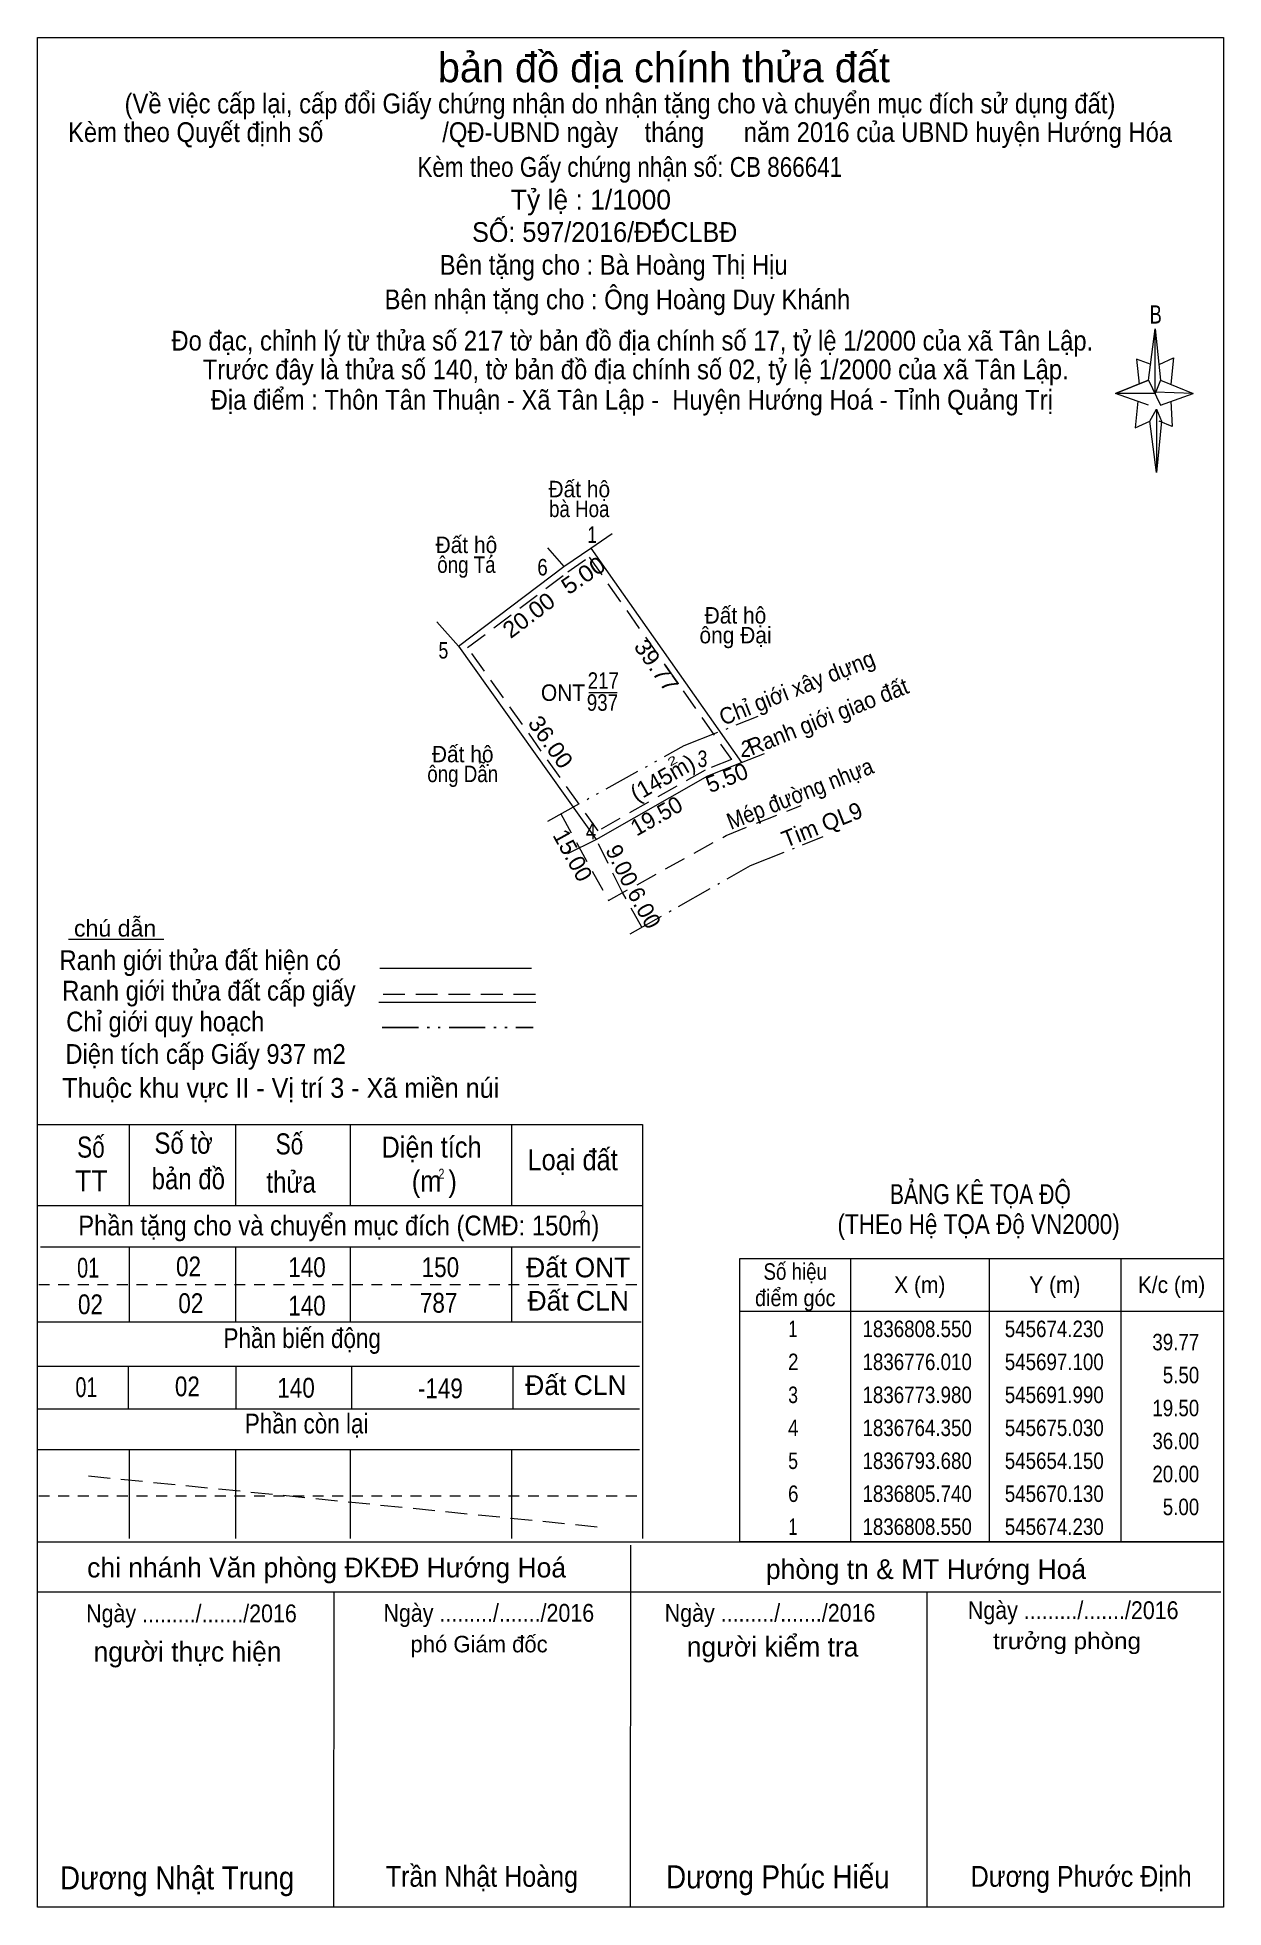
# Model space of a CAD drawing. Header units: metres. Extents: x 545590 to 545770, y 1836602 to 1836886.
import ezdxf
from ezdxf.enums import TextEntityAlignment as Align

# ---------------------------------------------------------------- set-up
doc = ezdxf.new("R2010")
doc.units = ezdxf.units.M
doc.header["$LTSCALE"] = 1.1
for name, pattern in [('DASH_DOUBLE_DOT', [9.2, 5, -1.2, 0.3, -1.2, 0.3, -1.2]), ('DOT_DASHED', [7.7, 5, -1.2, 0.3, -1.2]), ('MEDIUM_DASHED', [4.5, 3, -1.5]), ('SHORT_DASHED', [2.7, 1.5, -1.2])]:
    doc.linetypes.add(name, pattern=pattern)
for name, color, linetype, lineweight in [('17', 7, 'Continuous', 13), ('5', 7, 'Continuous', 13), ('6', 7, 'Continuous', 13), ('63', 7, 'Continuous', 13)]:
    doc.layers.add(name, color=color, linetype=linetype, lineweight=lineweight)

msp = doc.modelspace()

# ---------------------------------------------------------------- hatches: boundary and pattern name
at = {"layer": '5'}
msp.add_hatch(color=256, dxfattribs=at).paths.add_polyline_path([(545684.72, 1836857.69), (545685.3, 1836858.08), (545685.38, 1836858.15), (545685.44, 1836858.23), (545685.46, 1836858.29), (545685.42, 1836858.37), (545685.35, 1836858.43), (545685.24, 1836858.39), (545685.14, 1836858.31), (545685.12, 1836858.29), (545684.54, 1836857.69)])

# ---------------------------------------------------------------- linework, layer by layer
at = {"layer": '17'}
for p, q in [((545594.94, 1836749.25), (545609.42, 1836749.25)), ((545590.28, 1836721.09), (545682.08, 1836721.09)), ((545604.16, 1836721.09), (545604.16, 1836708.81)), ((545620.32, 1836721.09), (545620.32, 1836708.81)), ((545637.68, 1836721.09), (545637.68, 1836708.81)), ((545662.2, 1836721.09), (545662.2, 1836708.81)), ((545682.08, 1836721.09), (545682.08, 1836658.33)), ((545590.28, 1836708.81), (545682.08, 1836708.81)), ((545590.72, 1836702.57), (545681.72, 1836702.57)), ((545604.16, 1836702.57), (545604.16, 1836691.17)), ((545620.32, 1836702.57), (545620.32, 1836691.17)), ((545637.68, 1836702.57), (545637.68, 1836691.17)), ((545662.2, 1836702.57), (545662.2, 1836691.17)), ((545590.28, 1836691.17), (545681.84, 1836691.17)), ((545590.32, 1836684.45), (545681.6, 1836684.45)), ((545604, 1836684.45), (545604, 1836677.97)), ((545620.36, 1836684.45), (545620.36, 1836677.97)), ((545637.88, 1836684.45), (545637.88, 1836677.97)), ((545662.36, 1836684.45), (545662.36, 1836677.97)), ((545590.32, 1836677.97), (545681.6, 1836677.97)), ((545590.32, 1836671.81), (545681.6, 1836671.81)), ((545604.16, 1836671.81), (545604.16, 1836658.33)), ((545620.32, 1836671.81), (545620.32, 1836658.33)), ((545637.68, 1836671.81), (545637.68, 1836658.33)), ((545662.2, 1836671.81), (545662.2, 1836658.33)), ((545680.24, 1836602.37), (545680.28, 1836657.29)), ((545635.24, 1836602.41), (545635.28, 1836650.21)), ((545725.24, 1836602.33), (545725.28, 1836650.21))]:
    msp.add_line(p, q, dxfattribs=at)
at = {"layer": '17', "linetype": 'SHORT_DASHED'}
for p, q in [((545590.44, 1836696.85), (545682.48, 1836696.85)), ((545590.44, 1836664.81), (545682, 1836664.81))]:
    msp.add_line(p, q, dxfattribs=at)
at = {"layer": '5'}
for p, q in [((545590.24, 1836602.41), (545590.24, 1836886.01)), ((545758.84, 1836834.01), (545759.84, 1836841.81)), ((545760.64, 1836834.01), (545765.64, 1836832.01)), ((545758.84, 1836830.21), (545753.84, 1836832.01)), ((545760.64, 1836830.21), (545765.64, 1836832.01)), ((545760.04, 1836829.61), (545760.84, 1836827.81)), ((545762.24, 1836830.81), (545762.44, 1836827.01)), ((545760.84, 1836827.81), (545760.04, 1836820.01)), ((545762.44, 1836827.01), (545760.44, 1836827.81))]:
    msp.add_line(p, q, dxfattribs=at)
at = {"layer": '5', "linetype": 'DASH_DOUBLE_DOT', "lineweight": 25}
msp.add_line((545642.58, 1836735.81), (545665.46, 1836735.81), dxfattribs=at)
at = {"layer": '5'}
for points in [[(545590.24, 1836886.01), (545770.24, 1836886.01), (545770.24, 1836602.41)], [(545759.24, 1836836.41), (545757.04, 1836837.21), (545757.44, 1836833.41)], [(545760.44, 1836836.41), (545762.64, 1836837.41), (545762.24, 1836833.41)], [(545759.84, 1836832.01), (545758.84, 1836834.01), (545753.84, 1836832.01)], [(545757.24, 1836830.81), (545756.84, 1836826.81), (545759.04, 1836827.81)]]:
    msp.add_lwpolyline(points, dxfattribs=at)
for points in [[(545684.72, 1836857.69), (545685.3, 1836858.08), (545685.38, 1836858.15), (545685.44, 1836858.23), (545685.46, 1836858.29), (545685.42, 1836858.37), (545685.35, 1836858.43), (545685.24, 1836858.39), (545685.14, 1836858.31), (545685.12, 1836858.29), (545684.54, 1836857.69)], [(545759.84, 1836841.81), (545760.64, 1836834.01), (545759.84, 1836832.01)], [(545759.84, 1836832.01), (545753.84, 1836832.01), (545758.84, 1836834.01), (545760.64, 1836830.21), (545765.64, 1836832.01), (545759.84, 1836832.21)], [(545760.04, 1836829.61), (545760.04, 1836820.01), (545759.04, 1836827.81)]]:
    msp.add_lwpolyline(points, close=True, dxfattribs=at)
at = {"layer": '6'}
for p, q in [((545642.22, 1836744.85), (545665.22, 1836744.85)), ((545642.06, 1836739.65), (545665.86, 1836739.65)), ((545590.24, 1836657.81), (545770.24, 1836657.81)), ((545590.24, 1836650.21), (545769.84, 1836650.21)), ((545770.24, 1836602.41), (545590.24, 1836602.41))]:
    msp.add_line(p, q, dxfattribs=at)
at = {"layer": '6', "linetype": 'MEDIUM_DASHED'}
for p, q in [((545642.7, 1836740.89), (545666.3, 1836740.89)), ((545598, 1836667.82), (545675.21, 1836660.1))]:
    msp.add_line(p, q, dxfattribs=at)
at = {"layer": '63'}
for p, q in [((545667.64, 1836808.58), (545670.13, 1836805.74)), ((545674.23, 1836808.55), (545677.48, 1836810.78)), ((545674.23, 1836808.55), (545697.1, 1836776.01)), ((545654.15, 1836793.68), (545650.86, 1836797.38)), ((545654.15, 1836793.68), (545675.03, 1836764.35)), ((545673.9, 1836786.64), (545678.23, 1836786.64)), ((545697.1, 1836776.01), (545700.59, 1836777.4)), ((545691.99, 1836773.98), (545697.1, 1836776.01)), ((545675.03, 1836764.35), (545691.99, 1836773.98)), ((545670.74, 1836762.21), (545675.03, 1836764.35)), ((545713.64, 1836700.81), (545713.64, 1836657.81)), ((545734.64, 1836700.81), (545734.64, 1836657.81)), ((545754.64, 1836700.81), (545754.64, 1836657.81)), ((545696.84, 1836692.81), (545770.24, 1836692.81))]:
    msp.add_line(p, q, dxfattribs=at)
at = {"layer": '63', "linetype": 'DOT_DASHED'}
for p, q in [((545688.4, 1836778.58), (545699.63, 1836783.05)), ((545698.46, 1836760.41), (545709.48, 1836764.79)), ((545680.18, 1836750.02), (545698.46, 1836760.41))]:
    msp.add_line(p, q, dxfattribs=at)
at = {"layer": '63', "linetype": 'DASH_DOUBLE_DOT'}
msp.add_line((545667.68, 1836767.14), (545688.4, 1836778.58), dxfattribs=at)
at = {"layer": '63', "linetype": 'MEDIUM_DASHED'}
for p, q in [((545669.65, 1836768.23), (545676.9, 1836755.1)), ((545679.05, 1836756.29), (545675.03, 1836764.35)), ((545681.96, 1836751.03), (545679.05, 1836756.29))]:
    msp.add_line(p, q, dxfattribs=at)
at = {"layer": '63'}
msp.add_lwpolyline([(545654.15, 1836793.68), (545670.13, 1836805.74), (545674.23, 1836808.55)], dxfattribs=at)
at = {"layer": '63', "linetype": 'MEDIUM_DASHED'}
msp.add_lwpolyline([(545673.98, 1836807.17), (545695.55, 1836776.47), (545691.56, 1836774.88), (545675.32, 1836765.67), (545655.53, 1836793.47), (545670.71, 1836804.93)], close=True, dxfattribs=at)
msp.add_lwpolyline([(545676.9, 1836755.1), (545694.78, 1836764.97), (545706.16, 1836769.5)], dxfattribs=at)
at = {"layer": '63'}
msp.add_lwpolyline([(545696.84, 1836700.81), (545770.24, 1836700.81), (545770.24, 1836657.81), (545696.84, 1836657.81)], close=True, dxfattribs=at)

# ---------------------------------------------------------------- texts
at = {"layer": '17'}
for s, height, width, p in [('Số tờ', 3.2, 0.85, (545612.425, 1836716.69)), ('Số', 3.2, 0.8, (545598.365, 1836716.09)), ('Số', 3.2, 0.8, (545628.485, 1836716.57)), ('Diện tích', 3.2, 0.9, (545650.05, 1836716.09)), ('Loại đất', 3.2, 0.9, (545671.455, 1836714.17)), ('bản đồ', 3.2, 0.85, (545613.145, 1836711.29)), ('TT', 3.2, 0.95, (545598.425, 1836710.97)), ('thửa', 3.2, 0.85, (545628.745, 1836710.77)), ('(m )', 3.2, 0.9, (545650.47, 1836710.93)), ('2', 1.5, 0.8, (545651.555, 1836712.91)), ('Phần tặng cho và chuyển mục đích (CMĐ: 150m)', 3, 0.9, (545635.975, 1836704.29)), ('2', 1.5, 0.8, (545673.045, 1836706.55)), ('01', 3, 0.75, (545597.94, 1836697.89)), ('02', 3, 0.85, (545613.17, 1836698.09)), ('140', 3, 0.85, (545631.15, 1836697.97)), ('150', 3, 0.85, (545651.39, 1836697.97)), ('02', 3, 0.85, (545598.29, 1836692.34)), ('02', 3, 0.85, (545613.52, 1836692.51)), ('140', 3, 0.85, (545631.15, 1836692.14)), ('787', 3, 0.85, (545651.125, 1836692.57)), ('Phần biến động', 3, 0.85, (545630.425, 1836687.21)), ('01', 3, 0.75, (545597.68, 1836679.77)), ('02', 3, 0.85, (545613, 1836679.89)), ('140', 3, 0.85, (545629.49, 1836679.68)), ('-149', 3, 0.85, (545651.39, 1836679.59)), ('Phần còn lại', 3, 0.85, (545631.095, 1836674.25))]:
    msp.add_text(s, height=height, dxfattribs=dict(at, width=width)).set_placement(p, align=Align.CENTER)
for s, p in [('Đất ONT', (545672.31, 1836697.93)), ('Đất CLN', (545672.31, 1836692.88)), ('Đất CLN', (545671.96, 1836680.08))]:
    msp.add_text(s, height=3, dxfattribs=at).set_placement(p, align=Align.CENTER)
at = {"layer": '5'}
for s, height, p in [('bản đồ địa chính thửa đất', 4.5, (545685.305, 1836879.21)), ('Tỷ lệ : 1/1000', 3, (545674.235, 1836859.9))]:
    msp.add_text(s, height=height, dxfattribs=at).set_placement(p, align=Align.CENTER)
for s, height, width, p in [('(Về việc cấp lại, cấp đổi Giấy chứng nhận do nhận tặng cho và chuyển mục đích sử dụng đất)', 3, 0.9, (545678.645, 1836874.49)), ('Kèm theo Quyết định số                  /QĐ-UBND ngày    tháng      năm 2016 của UBND huyện Hướng Hóa', 3, 0.9, (545678.655, 1836870.14)), ('Kèm theo Gấy chứng nhận số: CB 866641', 3, 0.85, (545680.135, 1836864.86)), ('SỐ: 597/2016/ĐĐCLBĐ', 3, 0.95, (545676.33, 1836854.99)), ('Bên tặng cho : Bà Hoàng Thị Hịu', 3, 0.9, (545677.69, 1836850.01)), ('Bên nhận tặng cho : Ông Hoàng Duy Khánh', 3, 0.9, (545678.255, 1836844.77)), ('B', 2.755, 0.75, (545759.94, 1836842.61)), ('Đo đạc, chỉnh lý từ thửa số 217 tờ bản đồ địa chính số 17, tỷ lệ 1/2000 của xã Tân Lập.', 3, 0.9, (545680.515, 1836838.51)), ('Trước đây là thửa số 140, tờ bản đồ địa chính số 02, tỷ lệ 1/2000 của xã Tân Lập.', 3, 0.9, (545681.035, 1836834.15)), ('Địa điểm : Thôn Tân Thuận - Xã Tân Lập -  Huyện Hướng Hoá - Tỉnh Quảng Trị ', 3, 0.9, (545680.94, 1836829.55)), ('BẢNG KÊ TỌA ĐỘ', 3, 0.8, (545733.33, 1836709.06)), ('(THEo Hệ TỌA Độ VN2000)', 3, 0.85, (545733.065, 1836704.5))]:
    msp.add_text(s, height=height, dxfattribs=dict(at, width=width)).set_placement(p, align=Align.CENTER)
at = {"layer": '6'}
for s, height, width, p in [('chú dẫn', 2.5, 1.05, (545602.035, 1836749.63)), ('Ranh giới thửa đất hiện có ', 3, 0.9, (545615.455, 1836744.53)), ('Ranh giới thửa đất cấp giấy', 3, 0.9, (545616.265, 1836739.91)), ('Chỉ giới quy hoạch', 3, 0.9, (545609.645, 1836735.23)), ('Diện tích cấp Giấy 937 m2', 3, 0.9, (545615.755, 1836730.31)), ('Thuộc khu vực II - Vị trí 3 - Xã miền núi', 3, 0.95, (545627.165, 1836725.16)), ('Ngày ........./......./2016', 2.7, 0.9, (545613.62, 1836645.61)), ('Ngày ........./......./2016', 2.7, 0.9, (545658.74, 1836645.69)), ('Ngày ........./......./2016', 2.7, 0.9, (545701.42, 1836645.69)), ('Ngày ........./......./2016', 2.7, 0.9, (545747.42, 1836646.09)), (' trưởng phòng', 2.5, 1.1, (545745.965, 1836641.53)), ('Dương Nhật Trung', 3.5, 0.9, (545611.445, 1836605.09)), ('Trần Nhật Hoàng', 3.16, 0.9, (545657.69, 1836605.49)), ('Dương Phúc Hiếu', 3.5, 0.9, (545702.6, 1836605.25)), ('Dương Phước Định', 3.16, 0.9, (545748.635, 1836605.49))]:
    msp.add_text(s, height=height, dxfattribs=dict(at, width=width)).set_placement(p, align=Align.CENTER)
for s, height, p in [('chi nhánh Văn phòng ĐKĐĐ Hướng Hoá', 3, (545634.125, 1836652.41)), ('phòng tn & MT Hướng Hoá', 3, (545725.08, 1836652.17)), ('phó Giám đốc', 2.5, (545657.26, 1836641.05)), ('người kiểm tra', 3, (545701.805, 1836640.41)), ('người thực hiện', 3, (545613.025, 1836639.65))]:
    msp.add_text(s, height=height, dxfattribs=at).set_placement(p, align=Align.CENTER)
at = {"layer": '63'}
for s, width, p in [('Đất hộ', 0.95, (545672.47, 1836816.25)), ('bà Hoa', 0.85, (545672.465, 1836813.25)), ('Đất hộ', 0.95, (545655.34, 1836807.79)), ('ông Tá', 0.85, (545655.34, 1836804.79)), ('Đất hộ', 0.95, (545696.17, 1836797.1)), ('ông Đại', 0.95, (545696.175, 1836794.1)), ('217', 0.85, (545676.11, 1836787.2)), ('ONT', 0.95, (545670, 1836785.37)), ('937', 0.85, (545675.98, 1836783.87)), ('Đất hộ', 0.95, (545654.78, 1836776.05)), ('ông Dẫn', 0.85, (545654.775, 1836773.05)), ('Số hiệu', 0.85, (545705.24, 1836697.56)), ('X (m)', 0.95, (545724.14, 1836695.56)), ('Y (m)', 0.95, (545744.635, 1836695.56)), ('K/c (m)', 0.95, (545762.34, 1836695.56)), ('điểm góc', 0.9, (545705.24, 1836693.56)), (' 1', 0.75, (545704.535, 1836688.86)), ('1836808.550', 0.85, (545723.74, 1836688.86)), ('545674.230', 0.85, (545744.545, 1836688.86)), (' 2', 0.85, (545704.54, 1836683.86)), ('1836776.010', 0.85, (545723.74, 1836683.86)), ('545697.100', 0.85, (545744.545, 1836683.86)), (' 3', 0.8, (545704.54, 1836678.86)), ('1836773.980', 0.85, (545723.74, 1836678.86)), ('545691.990', 0.85, (545744.545, 1836678.86)), (' 4', 0.85, (545704.535, 1836673.86)), ('1836764.350', 0.85, (545723.74, 1836673.86)), ('545675.030', 0.85, (545744.545, 1836673.86)), (' 5', 0.8, (545704.54, 1836668.86)), ('1836793.680', 0.85, (545723.74, 1836668.86)), ('545654.150', 0.85, (545744.545, 1836668.86)), (' 6', 0.85, (545704.54, 1836663.86)), ('1836805.740', 0.85, (545723.74, 1836663.86)), ('545670.130', 0.85, (545744.545, 1836663.86)), (' 1', 0.75, (545704.535, 1836658.86)), ('1836808.550', 0.85, (545723.74, 1836658.86)), ('545674.230', 0.85, (545744.545, 1836658.86))]:
    msp.add_text(s, height=2.5, dxfattribs=dict(at, width=width)).set_placement(p, align=Align.CENTER)
for s, width, p in [(' 1', 0.75, (545675.12, 1836809.33)), (' 6', 0.85, (545667.68, 1836804.4)), (' 5', 0.8, (545652.59, 1836791.79)), (' 3', 0.8, (545691.9, 1836775.34)), (' 2', 0.85, (545698.54, 1836776.87)), (' 4', 0.85, (545675.03, 1836764.35)), ('39.77', 0.85, (545766.54, 1836686.86)), ('5.50', 0.85, (545766.54, 1836681.86)), ('19.50', 0.85, (545766.54, 1836676.86)), ('36.00', 0.85, (545766.54, 1836671.86)), ('20.00', 0.85, (545766.54, 1836666.86)), ('5.00', 0.85, (545766.54, 1836661.86))]:
    msp.add_text(s, height=2.5, dxfattribs=dict(at, width=width)).set_placement(p, align=Align.RIGHT)
for s, height, rotation, width, p in [('5.00', 2.5, 34.425, 1.1, (545673.778, 1836803.386)), ('20.00', 2.5, 37.042, 1.05, (545665.557, 1836797.372)), ('39.77', 2.5, 305.101, 1.05, (545683.166, 1836789.999)), ('Chỉ giới xây dựng', 2.5, 21.705, 0.95, (545705.958, 1836786.211)), ('Ranh giới giao đất', 2.5, 21.716, 0.95, (545710.657, 1836781.837)), ('36.00', 2.5, 305.447, 1.05, (545667.1, 1836778.41)), ('2', 1.25, 29.558, 1.55, (545686.902, 1836775.744)), ('Mép đường nhựa', 2.5, 21.706, 0.9, (545706.418, 1836770.14))]:
    msp.add_text(s, height=height, rotation=rotation, dxfattribs=dict(at, width=width)).set_placement(p, align=Align.CENTER)
for s, rotation, p in [('(145m)', 29.558, (545685.733, 1836772.609)), ('5.50', 21.666, (545695.329, 1836772.553)), ('19.50', 29.588, (545684.798, 1836766.835)), ('Tim QL9', 21.676, (545709.758, 1836765.434)), ('15.00', 298.906, (545670.378, 1836761.339)), ('9.00', 296.508, (545677.825, 1836759.853)), ('6.00', 298.953, (545681.228, 1836753.38))]:
    msp.add_text(s, height=2.5, rotation=rotation, dxfattribs=at).set_placement(p, align=Align.CENTER)

doc.saveas('drawing.dxf')
